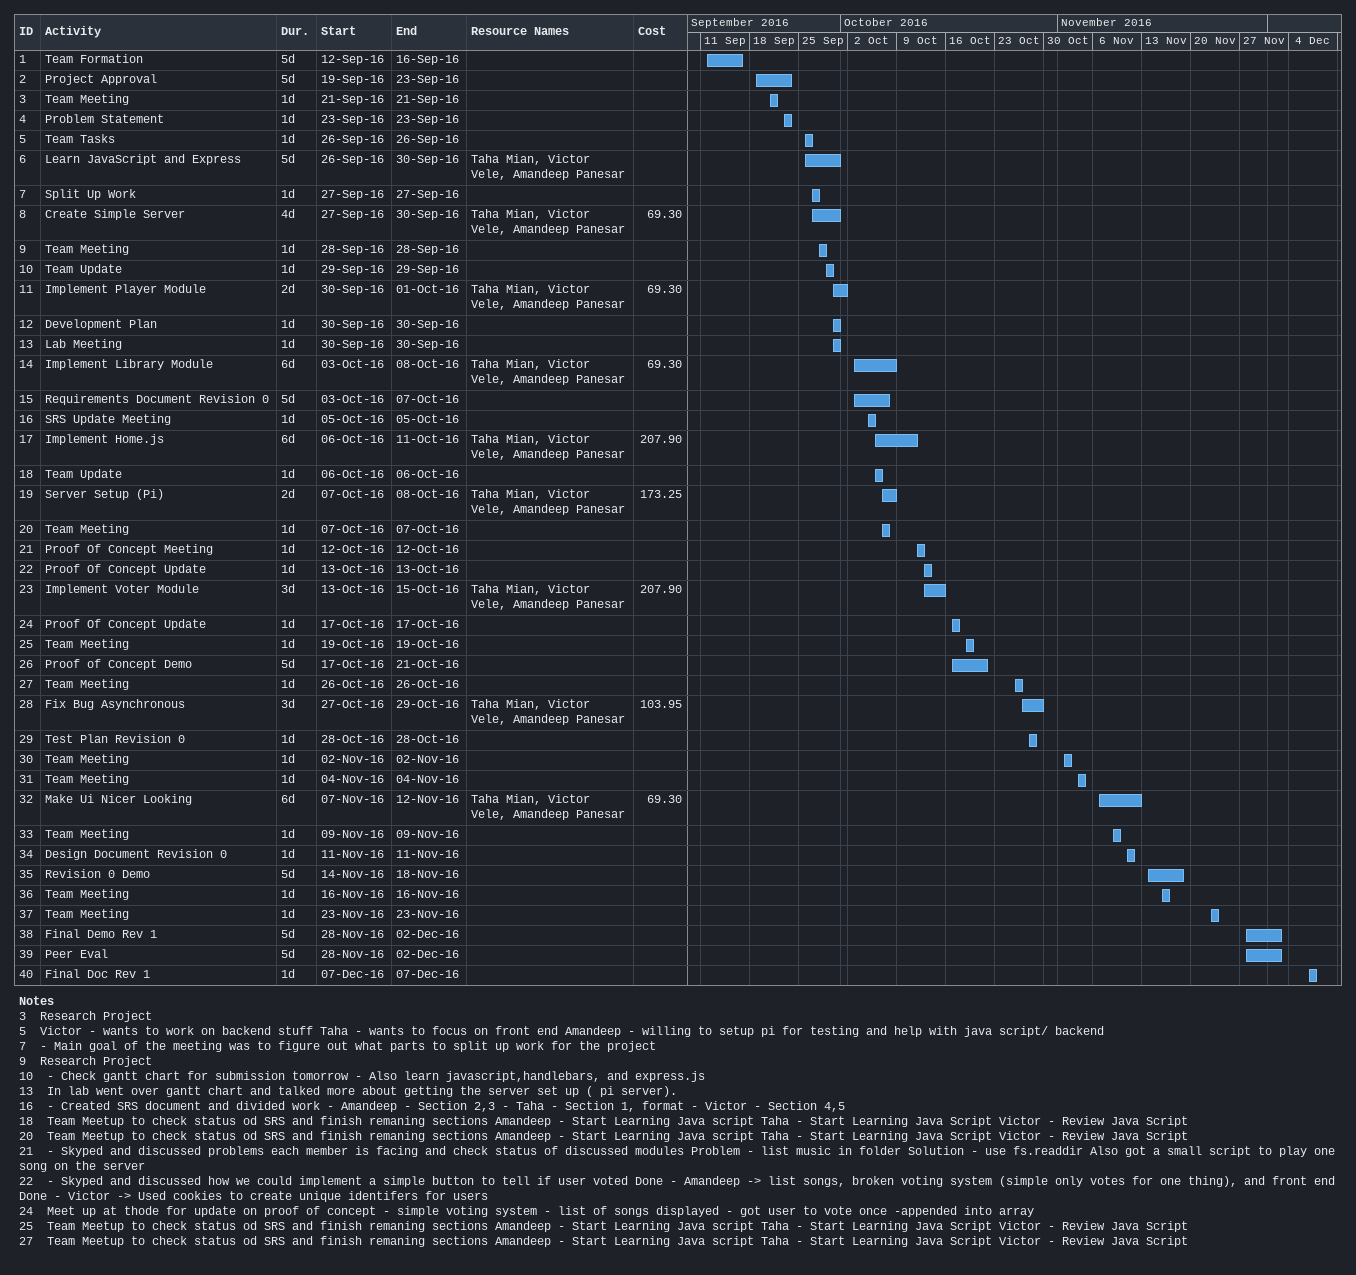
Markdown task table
| ID | Task | Duration | Start | Finish | Resources | Cost |
|---|---|---|---|---|---|---|
| 1 | Team Formation | 5d | 2016-09-12 | 2016-09-16 |  |  |
| 2 | Project Approval | 5d | 2016-09-19 | 2016-09-23 |  |  |
| 3 | Team Meeting | 1d | 2016-09-21 | 2016-09-21 |  |  |
| 4 | Problem Statement | 1d | 2016-09-23 | 2016-09-23 |  |  |
| 5 | Team Tasks | 1d | 2016-09-26 | 2016-09-26 |  |  |
| 6 | Learn JavaScript and Express | 5d | 2016-09-26 | 2016-09-30 | Taha Mian, Victor Vele, Amandeep Panesar |  |
| 7 | Split Up Work | 1d | 2016-09-27 | 2016-09-27 |  |  |
| 8 | Create Simple Server | 4d | 2016-09-27 | 2016-09-30 | Taha Mian, Victor Vele, Amandeep Panesar | 69.30 |
| 9 | Team Meeting | 1d | 2016-09-28 | 2016-09-28 |  |  |
| 10 | Team Update | 1d | 2016-09-29 | 2016-09-29 |  |  |
| 11 | Implement Player Module | 2d | 2016-09-30 | 2016-10-01 | Taha Mian, Victor Vele, Amandeep Panesar | 69.30 |
| 12 | Development Plan | 1d | 2016-09-30 | 2016-09-30 |  |  |
| 13 | Lab Meeting | 1d | 2016-09-30 | 2016-09-30 |  |  |
| 14 | Implement Library Module | 6d | 2016-10-03 | 2016-10-08 | Taha Mian, Victor Vele, Amandeep Panesar | 69.30 |
| 15 | Requirements Document Revision 0 | 5d | 2016-10-03 | 2016-10-07 |  |  |
| 16 | SRS Update Meeting | 1d | 2016-10-05 | 2016-10-05 |  |  |
| 17 | Implement Home.js | 6d | 2016-10-06 | 2016-10-11 | Taha Mian, Victor Vele, Amandeep Panesar | 207.90 |
| 18 | Team Update | 1d | 2016-10-06 | 2016-10-06 |  |  |
| 19 | Server Setup (Pi) | 2d | 2016-10-07 | 2016-10-08 | Taha Mian, Victor Vele, Amandeep Panesar | 173.25 |
| 20 | Team Meeting | 1d | 2016-10-07 | 2016-10-07 |  |  |
| 21 | Proof Of Concept Meeting | 1d | 2016-10-12 | 2016-10-12 |  |  |
| 22 | Proof Of Concept Update | 1d | 2016-10-13 | 2016-10-13 |  |  |
| 23 | Implement Voter Module | 3d | 2016-10-13 | 2016-10-15 | Taha Mian, Victor Vele, Amandeep Panesar | 207.90 |
| 24 | Proof Of Concept Update | 1d | 2016-10-17 | 2016-10-17 |  |  |
| 25 | Team Meeting | 1d | 2016-10-19 | 2016-10-19 |  |  |
| 26 | Proof of Concept Demo | 5d | 2016-10-17 | 2016-10-21 |  |  |
| 27 | Team Meeting | 1d | 2016-10-26 | 2016-10-26 |  |  |
| 28 | Fix Bug Asynchronous | 3d | 2016-10-27 | 2016-10-29 | Taha Mian, Victor Vele, Amandeep Panesar | 103.95 |
| 29 | Test Plan Revision 0 | 1d | 2016-10-28 | 2016-10-28 |  |  |
| 30 | Team Meeting | 1d | 2016-11-02 | 2016-11-02 |  |  |
| 31 | Team Meeting | 1d | 2016-11-04 | 2016-11-04 |  |  |
| 32 | Make Ui Nicer Looking | 6d | 2016-11-07 | 2016-11-12 | Taha Mian, Victor Vele, Amandeep Panesar | 69.30 |
| 33 | Team Meeting | 1d | 2016-11-09 | 2016-11-09 |  |  |
| 34 | Design Document Revision 0 | 1d | 2016-11-11 | 2016-11-11 |  |  |
| 35 | Revision 0 Demo | 5d | 2016-11-14 | 2016-11-18 |  |  |
| 36 | Team Meeting | 1d | 2016-11-16 | 2016-11-16 |  |  |
| 37 | Team Meeting | 1d | 2016-11-23 | 2016-11-23 |  |  |
| 38 | Final Demo Rev 1 | 5d | 2016-11-28 | 2016-12-02 |  |  |
| 39 | Peer Eval | 5d | 2016-11-28 | 2016-12-02 |  |  |
| 40 | Final Doc Rev 1 | 1d | 2016-12-07 | 2016-12-07 |  |  |

Notes
- 3: Research Project
- 5: Victor - wants to work on backend stuff Taha - wants to focus on front end Amandeep - willing to setup pi for testing and help with java script/ backend
- 7: - Main goal of the meeting was to figure out what parts to split up work for the project
- 9: Research Project
- 10: - Check gantt chart for submission tomorrow - Also learn javascript,handlebars, and express.js
- 13: In lab went over gantt chart and talked more about getting the server set up ( pi server).
- 16: - Created SRS document and divided work - Amandeep - Section 2,3 - Taha - Section 1, format - Victor - Section 4,5
- 18: Team Meetup to check status od SRS and finish remaning sections Amandeep - Start Learning Java script Taha - Start Learning Java Script Victor - Review Java Script
- 20: Team Meetup to check status od SRS and finish remaning sections Amandeep - Start Learning Java script Taha - Start Learning Java Script Victor - Review Java Script
- 21: - Skyped and discussed problems each member is facing and check status of discussed modules Problem - list music in folder Solution - use fs.readdir Also got a small script to play one song on the server
- 22: - Skyped and discussed how we could implement a simple button to tell if user voted Done - Amandeep -> list songs, broken voting system (simple only votes for one thing), and front end Done - Victor -> Used cookies to create unique identifers for users
- 24: Meet up at thode for update on proof of concept - simple voting system - list of songs displayed - got user to vote once -appended into array
- 25: Team Meetup to check status od SRS and finish remaning sections Amandeep - Start Learning Java script Taha - Start Learning Java Script Victor - Review Java Script
- 27: Team Meetup to check status od SRS and finish remaning sections Amandeep - Start Learning Java script Taha - Start Learning Java Script Victor - Review Java Script
